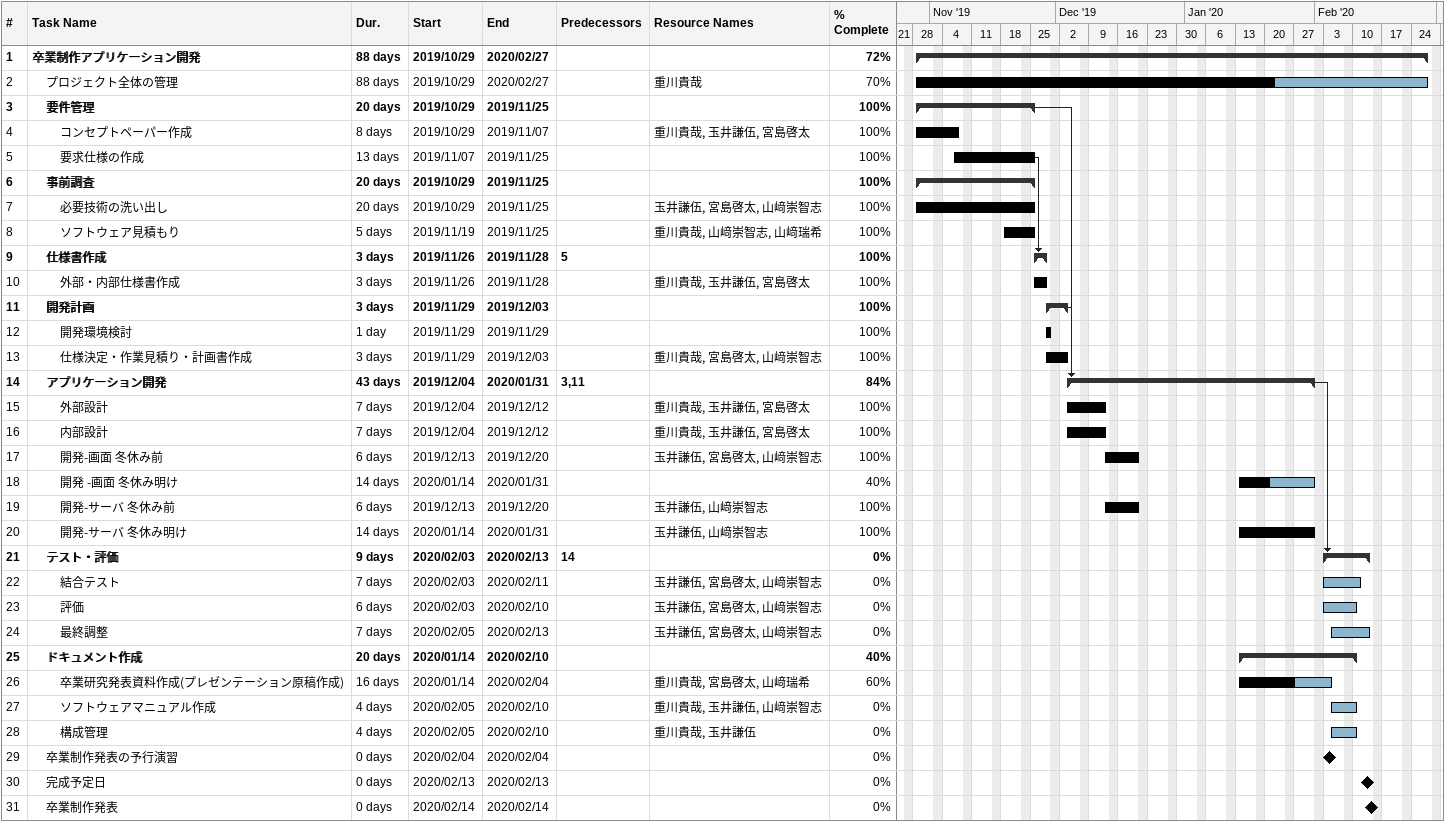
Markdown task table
| ID | Level | Task | Duration | Start | Finish | Predecessors | Resources | % complete |
|---|---|---|---|---|---|---|---|---|
| 1 | 1 | **卒業制作アプリケーション開発** | 88d | 2019-10-29 | 2020-02-27 |  |  | 72 |
| 2 | 2 | プロジェクト全体の管理 | 88d | 2019-10-29 | 2020-02-27 |  | 重川貴哉 | 70 |
| 3 | 2 | **要件管理** | 20d | 2019-10-29 | 2019-11-25 |  |  | 100 |
| 4 | 3 | コンセプトペーパー作成 | 8d | 2019-10-29 | 2019-11-07 |  | 重川貴哉, 玉井謙伍, 宮島啓太 | 100 |
| 5 | 3 | 要求仕様の作成 | 13d | 2019-11-07 | 2019-11-25 |  |  | 100 |
| 6 | 2 | **事前調査** | 20d | 2019-10-29 | 2019-11-25 |  |  | 100 |
| 7 | 3 | 必要技術の洗い出し | 20d | 2019-10-29 | 2019-11-25 |  | 玉井謙伍, 宮島啓太, 山﨑崇智志 | 100 |
| 8 | 3 | ソフトウェア見積もり | 5d | 2019-11-19 | 2019-11-25 |  | 重川貴哉, 山﨑崇智志, 山﨑瑞希 | 100 |
| 9 | 2 | **仕様書作成** | 3d | 2019-11-26 | 2019-11-28 | 5 |  | 100 |
| 10 | 3 | 外部・内部仕様書作成 | 3d | 2019-11-26 | 2019-11-28 |  | 重川貴哉, 玉井謙伍, 宮島啓太 | 100 |
| 11 | 2 | **開発計画** | 3d | 2019-11-29 | 2019-12-03 |  |  | 100 |
| 12 | 3 | 開発環境検討 | 1d | 2019-11-29 | 2019-11-29 |  |  | 100 |
| 13 | 3 | 仕様決定・作業見積り・計画書作成 | 3d | 2019-11-29 | 2019-12-03 |  | 重川貴哉, 宮島啓太, 山﨑崇智志 | 100 |
| 14 | 2 | **アプリケーション開発** | 43d | 2019-12-04 | 2020-01-31 | 3, 11 |  | 84 |
| 15 | 3 | 外部設計 | 7d | 2019-12-04 | 2019-12-12 |  | 重川貴哉, 玉井謙伍, 宮島啓太 | 100 |
| 16 | 3 | 内部設計 | 7d | 2019-12-04 | 2019-12-12 |  | 重川貴哉, 玉井謙伍, 宮島啓太 | 100 |
| 17 | 3 | 開発-画面 冬休み前 | 6d | 2019-12-13 | 2019-12-20 |  | 玉井謙伍, 宮島啓太, 山﨑崇智志 | 100 |
| 18 | 3 | 開発 -画面 冬休み明け | 14d | 2020-01-14 | 2020-01-31 |  |  | 40 |
| 19 | 3 | 開発-サーバ 冬休み前 | 6d | 2019-12-13 | 2019-12-20 |  | 玉井謙伍, 山﨑崇智志 | 100 |
| 20 | 3 | 開発-サーバ 冬休み明け | 14d | 2020-01-14 | 2020-01-31 |  | 玉井謙伍, 山﨑崇智志 | 100 |
| 21 | 2 | **テスト・評価** | 9d | 2020-02-03 | 2020-02-13 | 14 |  | 0 |
| 22 | 3 | 結合テスト | 7d | 2020-02-03 | 2020-02-11 |  | 玉井謙伍, 宮島啓太, 山﨑崇智志 | 0 |
| 23 | 3 | 評価 | 6d | 2020-02-03 | 2020-02-10 |  | 玉井謙伍, 宮島啓太, 山﨑崇智志 | 0 |
| 24 | 3 | 最終調整 | 7d | 2020-02-05 | 2020-02-13 |  | 玉井謙伍, 宮島啓太, 山﨑崇智志 | 0 |
| 25 | 2 | **ドキュメント作成** | 20d | 2020-01-14 | 2020-02-10 |  |  | 40 |
| 26 | 3 | 卒業研究発表資料作成(プレゼンテーション原稿作成) | 16d | 2020-01-14 | 2020-02-04 |  | 重川貴哉, 宮島啓太, 山﨑瑞希 | 60 |
| 27 | 3 | ソフトウェアマニュアル作成 | 4d | 2020-02-05 | 2020-02-10 |  | 重川貴哉, 玉井謙伍, 山﨑崇智志 | 0 |
| 28 | 3 | 構成管理 | 4d | 2020-02-05 | 2020-02-10 |  | 重川貴哉, 玉井謙伍 | 0 |
| 29 | 2 | 卒業制作発表の予行演習 | 0d | 2020-02-04 | 2020-02-04 |  |  | 0 |
| 30 | 2 | 完成予定日 | 0d | 2020-02-13 | 2020-02-13 |  |  | 0 |
| 31 | 2 | 卒業制作発表 | 0d | 2020-02-14 | 2020-02-14 |  |  | 0 |
